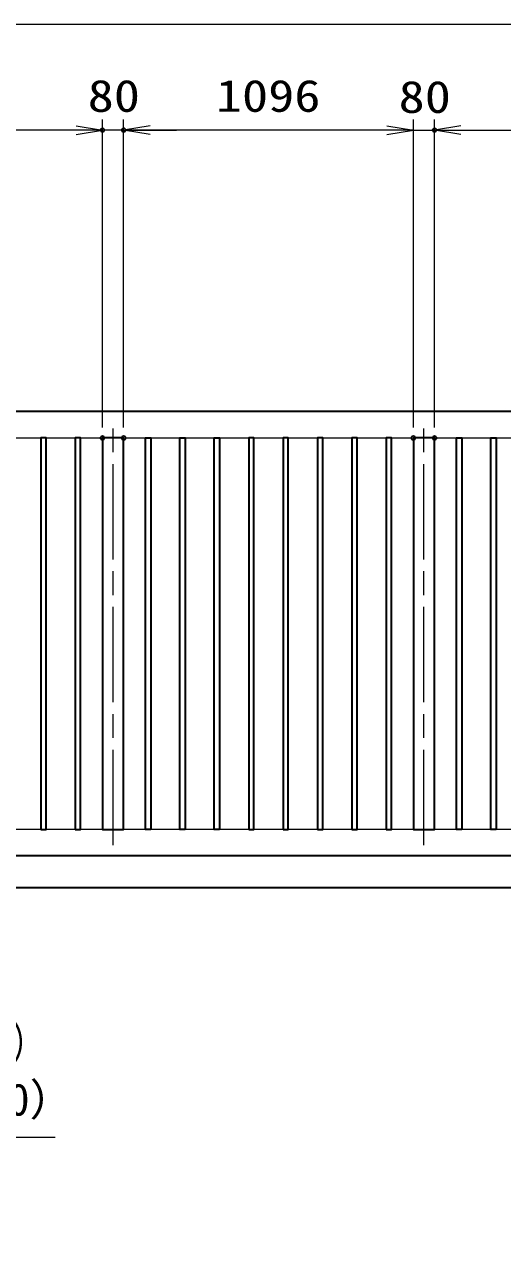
# Model space of a CAD drawing. Units: millimetres at full size. Extents: x -11880 to 11880, y -8400 to 8400.
# Drawn here: x 1924 to 3734, y -2330 to 2257 of the extents above; entities that cross this region are included whole.
import ezdxf
from ezdxf.enums import TextEntityAlignment as Align

# ---------------------------------------------------------------- set-up
doc = ezdxf.new("R2010")
doc.units = ezdxf.units.MM
doc.header["$LTSCALE"] = 30
doc.header["$PDMODE"] = 32
doc.header["$PDSIZE"] = 15
doc.linetypes.add('USER1', pattern=[18, 12, -1.5, 3, -1.5])
for name, color, linetype, lineweight in [('0-1_外形線', 7, 'Continuous', 35), ('0-2_軸線', 200, 'USER1', 15), ('0-4_寸法線', 4, 'Continuous', 18), ('0-5_0', 7, 'Continuous', 18)]:
    doc.layers.add(name, color=color, linetype=linetype, lineweight=lineweight)
doc.layers.add('0-6_Defpoints', color=7, linetype='Continuous')
doc.styles.add('ＭＳ ゴシック', font='')
doc.styles.get('ＭＳ ゴシック').set_extended_font_data('MS Gothic')

# ---------------------------------------------------------------- blocks, each defined once
blk = doc.blocks.new('_Open')
at = {"layer": '0-5_0', "color": 4}
blk.add_line((-30, 5), (0, 0), dxfattribs=at)
blk.add_lwpolyline([(-30, -5), (0, 0), (-30, 0)], dxfattribs=at)
blk = doc.blocks.new('S34')
at = {"layer": '0-4_寸法線'}
for points in [[(16926505.3, 86182578.2), (16970161.3, 86182578.2), (16989641.8, 86230923.6), (16990763, 86233706.2)], [(16990105.5, 86230736.8), (16990763, 86233706.2), (16989178, 86231110.5)]]:
    blk.add_lwpolyline(points, dxfattribs=at)
at = {"layer": '0-4_寸法線', "color": 254, "style": 'ＭＳ ゴシック'}
for s, width, p in [('ベースアンカー', 0.75, (16926505.3, 86190278.7)), ('SS400 L5×40×40', 1.05, (16926073.3, 86183978.7))]:
    blk.add_text(s, height=3637, dxfattribs=dict(at, width=width)).set_placement(p, align=Align.BOTTOM_LEFT)
blk = doc.blocks.new('S42')
at = {"layer": '0-4_寸法線'}
for points in [[(16878954.7, 86212460.3), (16840079.5, 86212460.3), (16815977, 86265508.8), (16814736, 86268240.1)], [(16816432.2, 86265715.6), (16814736, 86268240.1), (16815521.8, 86265302)]]:
    blk.add_lwpolyline(points, dxfattribs=at)
at = {"layer": '0-4_寸法線', "color": 254, "style": 'ＭＳ ゴシック', "width": 0.75}
blk.add_text('打掛金具（道路側）', height=3637, dxfattribs=at).set_placement((16844279.5, 86220312.1), align=Align.BOTTOM_LEFT)
at = {"layer": '0-4_寸法線', "color": 254, "style": 'ＭＳ ゴシック'}
blk.add_text('SUS304（＃400）', height=3637, dxfattribs=at).set_placement((16843847.5, 86213860.9), align=Align.BOTTOM_LEFT)

msp = doc.modelspace()

# ---------------------------------------------------------------- linework, layer by layer
at = {"layer": '0-1_外形線'}
msp.add_line((-6921.83, -1006.24), (6603.17, -1006.24), dxfattribs=at)
for points in [[(5848.17, 793.76), (-151.83, 793.76), (-151.83, -73.74)], [(5848.17, -886.24), (-151.83, -886.24), (-151.83, -138.74)]]:
    msp.add_lwpolyline(points, dxfattribs=at)
for points in [[(1987.17, -786.24), (2007.17, -786.24), (2007.17, 693.76), (1987.17, 693.76)], [(2117.17, -786.24), (2137.17, -786.24), (2137.17, 693.76), (2117.17, 693.76)], [(2300.17, 693.76), (2220.17, 693.76), (2220.17, -786.24), (2300.17, -786.24)], [(2403.17, -786.24), (2383.17, -786.24), (2383.17, 693.76), (2403.17, 693.76)], [(2533.17, -786.24), (2513.17, -786.24), (2513.17, 693.76), (2533.17, 693.76)], [(2663.17, -786.24), (2643.17, -786.24), (2643.17, 693.76), (2663.17, 693.76)], [(2773.17, -786.24), (2793.17, -786.24), (2793.17, 693.76), (2773.17, 693.76)], [(2903.17, -786.24), (2923.17, -786.24), (2923.17, 693.76), (2903.17, 693.76)], [(3033.17, -786.24), (3053.17, -786.24), (3053.17, 693.76), (3033.17, 693.76)], [(3163.17, -786.24), (3183.17, -786.24), (3183.17, 693.76), (3163.17, 693.76)], [(3293.17, -786.24), (3313.17, -786.24), (3313.17, 693.76), (3293.17, 693.76)], [(3476.17, 693.76), (3396.17, 693.76), (3396.17, -786.24), (3476.17, -786.24)], [(3579.17, -786.24), (3559.17, -786.24), (3559.17, 693.76), (3579.17, 693.76)], [(3709.17, -786.24), (3689.17, -786.24), (3689.17, 693.76), (3709.17, 693.76)]]:
    msp.add_lwpolyline(points, close=True, dxfattribs=at)
at = {"layer": '0-2_軸線'}
for p, q in [((2260.17, -845.24), (2260.17, 752.76)), ((3436.17, -845.24), (3436.17, 752.76))]:
    msp.add_line(p, q, dxfattribs=at)
at = {"layer": '0-4_寸法線'}
for p, q in [((-151.83, 2257.48), (5848.17, 2257.48)), ((2220.17, 733.76), (2220.17, 1897.48)), ((2220.17, 733.76), (2220.17, 1897.48)), ((2300.17, 733.76), (2300.17, 1897.48)), ((2300.17, 733.76), (2300.17, 1897.48)), ((3396.17, 733.76), (3396.17, 1897.48)), ((3396.17, 733.76), (3396.17, 1897.48)), ((3476.17, 733.76), (3476.17, 1897.48)), ((3476.17, 733.76), (3476.17, 1897.48)), ((2220.17, 1857.48), (1124.17, 1857.48)), ((2120.17, 1857.48), (2020.17, 1857.48)), ((2300.17, 1857.48), (2220.17, 1857.48)), ((3396.17, 1857.48), (2300.17, 1857.48)), ((2400.17, 1857.48), (2500.17, 1857.48)), ((3296.17, 1857.48), (3196.17, 1857.48)), ((3396.17, 1857.48), (3476.17, 1857.48)), ((3476.17, 1857.48), (4572.17, 1857.48)), ((3576.17, 1857.48), (3676.17, 1857.48))]:
    msp.add_line(p, q, dxfattribs=at)
at = {"layer": '0-5_0'}
msp.add_line((-51.83, 693.76), (5748.17, 693.76), dxfattribs=at)
msp.add_lwpolyline([(5748.17, 693.76), (5748.17, -786.24), (-51.83, -786.24), (-51.83, -565.74)], dxfattribs=at)
at = {"layer": '0-6_Defpoints'}
for p in [(2220.17, 1857.48), (2300.17, 1857.48), (3476.17, 1857.48), (2220.17, 693.76), (2300.17, 693.76), (3396.17, 693.76), (3476.17, 693.76)]:
    msp.add_point(p, dxfattribs=at)

# ---------------------------------------------------------------- block references
at = {"layer": '0-4_寸法線'}
for name, p, xscale, yscale in [('_Open', (2220.17, 1857.48), 3.333333, 3.333333), ('_Open', (2220.17, 1857.48), 3.333333, 3.333333), ('_Open', (3396.17, 1857.48), 3.333333, 3.333333), ('_Open', (3396.17, 1857.48), 3.333333, 3.333333), ('S42', (-560589.92, -2875699.25), 0.03333333, 0.03333333), ('S34', (-560589.92, -2875699.25), 0.03333333, 0.03333333)]:
    msp.add_blockref(name, p, dxfattribs=dict(at, xscale=xscale, yscale=yscale))
at = {"layer": '0-4_寸法線', "xscale": 3.333333, "yscale": 3.333333, "rotation": 180}
for p in [(2300.17, 1857.48), (2300.17, 1857.48), (3476.17, 1857.48), (3476.17, 1857.48)]:
    msp.add_blockref('_Open', p, dxfattribs=at)

# ---------------------------------------------------------------- texts
at = {"layer": '0-4_寸法線', "color": 254, "style": 'ＭＳ ゴシック', "width": 1.2}
for s, p in [('80', (2164.17, 1890.17)), ('1096', (2648.97, 1890.17)), ('80', (3340.17, 1886.17))]:
    msp.add_text(s, height=121.2, dxfattribs=at).set_placement(p, align=Align.BOTTOM_LEFT)

doc.saveas('drawing.dxf')
